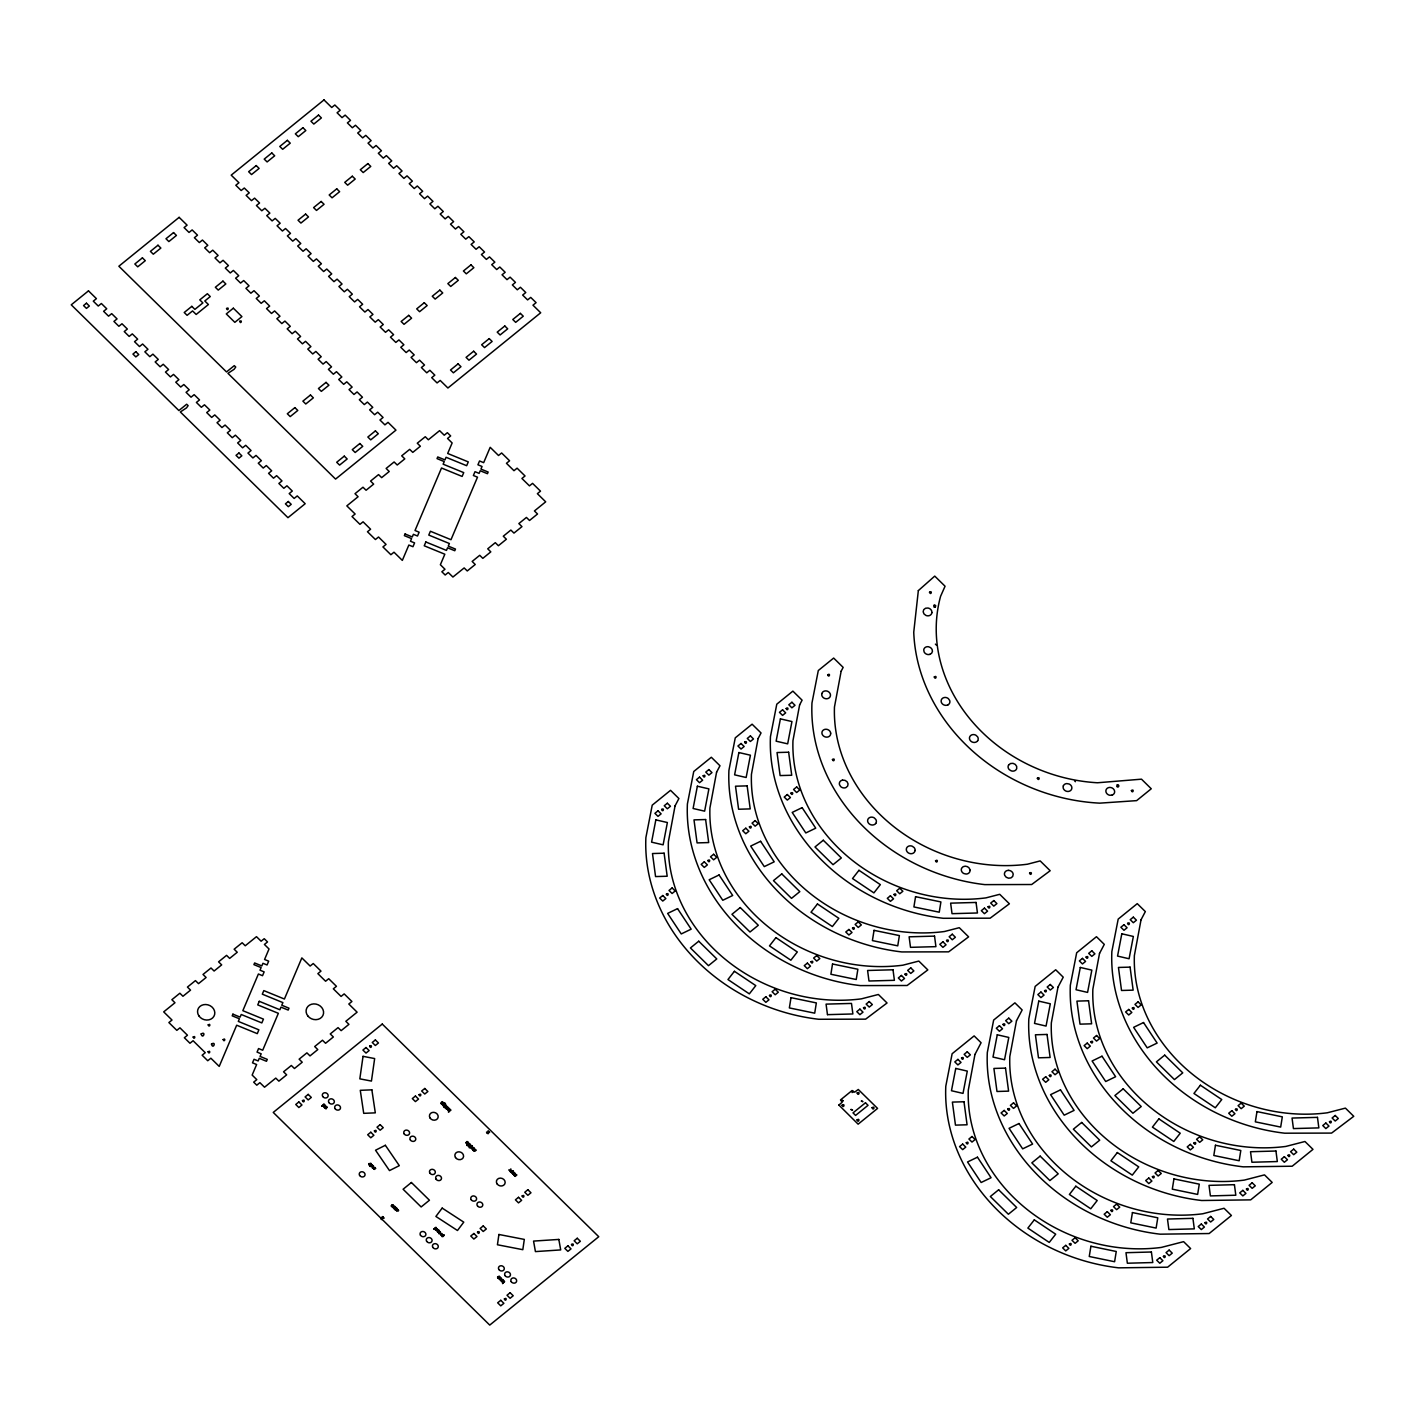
<?xml version="1.0" encoding="UTF-8"?>
<svg xmlns="http://www.w3.org/2000/svg" width="1425" height="1425" viewBox="0 0 1425 1425"><rect width="100%" height="100%" fill="white"/><g stroke="black" fill="none" stroke-linecap="round" stroke-linejoin="round"><path stroke-width="1.5" d="M446.506 1107.421C447.664 1105.907 444.885 1105.96 446.524 1105.8M470.588 1145.522L470.571 1145.593M441.928 1234.941L442.106 1236.633L442.676 1234.923M372.744 1165.347L371.034 1166.719L373.439 1165.917L372.352 1168.108L373.403 1166.416M446.559 1106.673L446.969 1106.548M468.629 1145.896L470.232 1145.344L469.84 1144.186M470.143 1147.107C471.034 1149.726 473.438 1144.364 470.802 1146.466M373.938 1168.429L374.668 1169.391L373.564 1168.803M395.722 1209.522C394.868 1210.627 396.275 1207.117 396.025 1207.563M499.284 1279.205L500.798 1277.798M450.264 1109.576C447.129 1112.23 450.175 1108.312 450.603 1109.915M325.256 1105.871L324.098 1107.243L323.475 1105.586M501.689 1280.167C500.139 1283.836 505.163 1279.917 502.33 1279.846M323.618 1106.459L325.345 1105.426M501.743 1281.52L503.078 1280.452M501.618 1281.217L501.956 1280.434M444.867 1107.492L445.045 1106.423L445.028 1107.635M468.807 1145.718L469.039 1144.631L469.217 1145.842M470.606 1147.463L470.82 1146.395L471.016 1147.588M375.719 1168.464L375.737 1168.393M444.422 1105.426L443.977 1104.197M443.389 1235.92L443.407 1234.709L442.142 1234.78M510.684 1171.938L511.717 1172.561M398.608 1210.573L398.572 1210.716M438.152 1231.538L437.831 1230.274M444.707 1107.332C441.127 1107.973 448.252 1104.09 445.01 1106.495M468.326 1145.433C464.799 1147.25 471.711 1142.048 469.003 1144.702M444.422 1103.342C439.274 1107.029 446.328 1104.589 445.117 1105.159M393.122 1205.354C391.732 1206.886 392.783 1202.558 392.801 1205.96M442.979 1102.968L441.447 1102.273L440.877 1103.378M436.388 1230.309L437.119 1228.956M438.918 1233.64C437.92 1231.61 442.854 1232.874 439.149 1232.108M467.703 1142.832C462.858 1142.565 469.609 1143.509 467.667 1142.903M497.913 1278.118L499.16 1277.958L498.216 1277.049C495.793 1276.925 500.798 1278.403 499.32 1276.711M512.751 1173.131C514.069 1174.485 514.781 1172.633 514.799 1173.007M375.309 1168.518L374.312 1168.607M396.649 1208.703L395.402 1208.934M372.103 1164.955L369.77 1166.398L372.121 1164.813M436.05 1227.584L433.663 1229.223L435.872 1227.281M511.023 1171.51L511.058 1172.437M474.81 1150.741C478.586 1148.212 474.258 1152.967 472.833 1149.993M397.397 1210.235L398.216 1210.395M438.971 1230.897L438.045 1230.701L439.078 1230.523M375.274 1167.823L373.261 1168.251L373.902 1169.123M392.32 1204.784L393.193 1206.102L391.145 1205.96M442.658 1104.054L442.89 1102.22L442.658 1103.573M437.618 1229.775L436.192 1228.528M500.068 1277.388C499.641 1279.312 500.585 1275.054 498.127 1276.64M397.824 1211.072L396.186 1210.431M438.188 1230.915L437.992 1232.34M511.397 1170.602L512.982 1171.101L512.359 1172.419M325.149 1106.388L325.523 1105.533L325.007 1106.993M368.79 1163.637C368.327 1163.513 372.798 1163.922 368.986 1164.777M514.496 1174.966L515.529 1173.612L514.015 1175.144L515.137 1176.391L516.865 1174.93L514.942 1175.857M499.712 1279.383L501.066 1278.065L499.748 1279.543M438.989 1231.218L438.775 1230.202M396.845 1209.95L396.595 1210.876M448.038 1110.52L448.483 1109.362M435.854 1229.152L436.762 1230.149M466.313 1142.28L466.616 1143.669M466.153 1142.458L466.777 1143.367M512.768 1173.06L512.466 1173.683M395.722 1207.278L394.422 1209.202M441.518 1235.404L441.768 1235.048M512.519 1171.76L511.628 1170.94M472.975 1150.153L473.919 1147.962L473.029 1149.173M473.848 1150.634L473.403 1150.563M512.359 1173.416L512.893 1172.383L514.407 1173.238M323.885 1104.037L321.801 1106.227M324.49 1107.777C329.905 1104.286 323.831 1112.177 326.681 1107.35L324.508 1107.706L327.162 1107.243M369.396 1163.619L370.928 1163.548M369.324 1165.116L368.772 1163.708M369.449 1164.813L371.07 1164.243M370.34 1164.581L370.803 1163.299M371.123 1163.851L370.411 1165.009M372.513 1166.113L373.403 1165.988M374.294 1167.823L374.704 1167.253M392.071 1206.227L391.643 1205.122M391.911 1206.601L391.43 1205.871M393.532 1208.364C391.661 1205.764 397.646 1205.568 393.87 1208.596M393.015 1206.28L393.46 1205.354M394.689 1206.352L392.303 1207.171M395.063 1209.896L394.814 1208.899M396.097 1209.308L396.773 1208.275L395.277 1208.525M397.361 1210.288L398.43 1210.003M397.041 1209.593L398.145 1209.629M441.287 1103.484L442.427 1103.734L441.483 1102.754M442.854 1103.378L442.053 1102.006M441.964 1102.451L442.854 1102.291M441.803 1104.143L441.02 1103.573M442.872 1103.894L443.3 1102.701M443.068 1105.729L443.246 1104.767M444.137 1105.551L443.211 1105.319M444.636 1103.288L445.847 1104.446M444.76 1104.66L444.867 1103.271M445.081 1103.342L444.208 1103.876M446.292 1107.563L444.974 1107.136M445.419 1107.795L445.063 1107.563M447.664 1107.029L446.239 1108.668M447.664 1108.988L446.524 1109.131L448.732 1108.08M449 1108.347L447.397 1109.024M448.287 1109.541L449.267 1110.877M448.465 1111.001L448.43 1110.467M448.875 1109.167L449.783 1109.077M466.723 1141.567L467.56 1141.639M437.208 1229.722L435.462 1229.027L436.567 1230.63M435.516 1230.292L435.48 1228.956M436.032 1228.599L436.887 1228.528M466.794 1145.273L469.181 1143.295L466.812 1145.201M467.489 1143.082L467.596 1142.066M467.988 1142.102L468.13 1142.814M437.689 1232.287L437.172 1230.897M437.689 1229.312L436.994 1230.452M439.417 1230.915L439.096 1230.452M471.942 1146.323L471.39 1145.468L469.288 1147.642M469.163 1146.252L470.25 1145.878M470.446 1144.4L470.286 1145.201M439.149 1231.645L439.238 1230.612M438.722 1233.391L439.256 1232.5L440.165 1233.48L438.757 1233.32M439.523 1233.64L440.646 1233.587M440.396 1233.32L440.307 1231.806M440.824 1233.409L440.931 1233.302M471.996 1147.161L472.387 1146.341L472.352 1147.339M440.752 1235.261L442.178 1233.605M472.013 1147.713L472.067 1146.021M473.919 1147.962L472.619 1149.049M443.104 1235.012C446.292 1233.801 441.144 1238.396 443.424 1235.849M443.157 1236.17L443.567 1234.852M508.654 1170.014L509.865 1170.05C512.875 1166.06 508.458 1174.503 510.471 1170.406M512.305 1171.938L511.468 1172.597L511.13 1171.332M512.733 1170.744L512.555 1171.688M512.893 1172.383L514.104 1173.683M513.036 1171.475L512.858 1170.994M513.338 1172.152L514.461 1172.526M512.804 1174.147L514.354 1173.951M514.283 1175.625L514.122 1174.823M498.073 1278.332L498.198 1277.049M498.786 1278.136L499.605 1278.136M499.872 1279.027L499.32 1279.258M500.407 1280.576L501.867 1278.866M502.526 1282.055L502.954 1281.894M504.628 1281.556L502.598 1283.48M502.58 1283.551L504.272 1281.146M934.159 605.233L935.352 605.269M934.177 605.162L934.177 606.908M934.141 606.979L935.352 607.014M935.388 644.118L936.261 644.991M1074.575 780.829L1075.447 781.702M1117.164 784.997L1118.376 785.015M1117.2 784.926L1117.182 786.671M1118.34 786.832L1117.164 786.743M380.742 1217.983C381.508 1222.472 384.198 1215.952 380.938 1217.734M503.132 1280.095L503.363 1281.556L503.613 1280.541M470.482 1146.858L469.27 1147.713M323.635 1106.067L323.635 1106.406M396.898 1209.202L396.773 1208.275M382.381 1216.558C385.641 1220.423 380.76 1214.296 384.037 1218.179M486.495 1132.145C490.04 1135.903 484.571 1130.043 488.152 1133.766M487.956 1130.969C491.465 1134.763 486.05 1128.814 489.612 1132.59M439.221 1232.5L439.185 1233.444M499.587 1277.602L499.249 1276.408M396.684 1209.326L396.382 1209.398M393.211 1206.049L392.32 1206.263M325.417 1106.673L325.363 1105.355M935.744 605.643L935.317 607.086M321.765 1106.299L324.17 1104.304M446.221 1108.739L447.949 1107.296M449.107 1111.072L448.447 1112.141L450.852 1110.146M473.973 1150.207L474.899 1148.906L473.617 1149.957M1118.75 785.389L1118.732 786.511M444.066 1106.014L445.419 1104.482M467.507 1143.491L466.598 1143.723M827.551 1014.653L852.88 1013.959L851.491 1003.432L826.072 1004.126L827.462 1014.653M853.112 1091.514L852.132 1092.565L853.13 1091.532M830.668 733.18L830.632 734.196A4.453 3.883 20 0 1 827.836 737.01L826.714 737.152A4.453 3.883 20 0 1 821.922 733.216A4.453 3.883 20 0 1 825.894 729.244L827.034 729.368A4.453 3.883 20 0 1 830.419 732.147L830.668 733.18M970.033 870.069L969.997 871.103A4.453 3.883 20 0 1 966.079 874.042L963.834 873.525A4.453 3.883 20 0 1 961.341 869.09L961.679 868.146A4.453 3.883 20 0 1 970.033 870.069M821.798 693.743L821.726 694.759A4.453 3.883 20 0 0 824.167 698.214L825.253 698.624A4.453 3.883 20 0 0 830.401 695.934A4.453 3.883 20 0 0 826.945 691.036L825.805 690.893A4.453 3.883 20 0 0 822.154 692.799L821.798 693.743M918.341 590.609L913.746 632.219A182.792 159.262 20 0 0 1099.797 803.148L1136.633 800.636L1151.258 788.773L1141.496 779.172L1097.482 782.77A159.529 138.991 20 0 1 940.589 596.309L945.06 586.227L934.747 576.11L918.341 590.609M363.037 1056.335L359.83 1078.85L371.444 1081.076L374.65 1058.561L363.037 1056.335M498.91 1234.477L497.432 1244.755L522.815 1249.689L524.311 1239.412L498.91 1234.477M226.557 308.512C227.786 312.164 229.639 306.25 226.557 308.512M239.649 321.373C240.878 325.025 242.731 319.111 239.649 321.373M208.192 1024.878C209.422 1028.529 211.274 1022.616 208.192 1024.878M208.086 1051.757C209.315 1055.408 211.167 1049.495 208.086 1051.757M223.137 1039.555C224.366 1043.207 226.219 1037.293 223.137 1039.555M302.474 1100.617C303.774 1104.535 305.769 1098.194 302.474 1100.617M369.627 1046.164C370.945 1050.082 372.94 1043.741 369.627 1046.164M374.401 1130.88C375.701 1134.799 377.696 1128.457 374.401 1130.88M419.039 1094.703C420.339 1098.604 422.334 1092.263 419.039 1094.703M477.5 1232.144C478.8 1236.063 480.795 1229.722 477.5 1232.144M504.379 1298.941C505.697 1302.86 507.674 1296.518 504.379 1298.941M522.138 1195.967C523.438 1199.886 525.433 1193.544 522.138 1195.967M571.514 1244.47C572.832 1248.389 574.827 1242.048 571.514 1244.47M661.627 809.453C662.928 813.372 664.923 807.031 661.627 809.453M666.383 894.152C667.684 898.071 669.679 891.729 666.383 894.152M703.148 775.806C704.449 779.707 706.444 773.365 703.148 775.806M707.904 860.504C709.205 864.423 711.2 858.082 707.904 860.504M744.652 742.14C745.97 746.059 747.965 739.717 744.652 742.14M749.408 826.838C750.726 830.757 752.721 824.416 749.408 826.838M786.173 708.474C787.491 712.393 789.486 706.052 786.173 708.474M790.928 793.173C792.247 797.092 794.242 790.75 790.928 793.173M769.482 995.434C770.783 999.352 772.777 993.011 769.482 995.434M827.693 674.809C829.012 678.728 831.007 672.386 827.693 674.809M832.449 759.507C833.767 763.426 835.762 757.085 832.449 759.507M810.985 961.768C812.303 965.687 814.298 959.346 810.985 961.768M852.506 928.102C853.824 932.021 855.819 925.68 852.506 928.102M838.88 1105.052L858.135 1124.165L877.568 1108.418L858.277 1089.466L854.644 1092.156L852.061 1090.535L840.518 1099.922L842.193 1102.237L838.88 1105.052M841.552 1100.26L843.101 1100.777L841.552 1100.26M842.086 1105.212C843.475 1109.38 845.595 1102.629 842.086 1105.212M863.514 1007.76C864.815 1011.679 866.81 1005.337 863.514 1007.76M929.51 592.248C930.81 596.167 932.805 589.825 929.51 592.248M851.01 1109.558L852.56 1110.057L851.081 1109.398M857.031 1119.89C858.42 1124.076 860.558 1117.307 857.031 1119.89M861.377 1101.151L862.944 1101.65L861.466 1100.973M894.027 894.437C895.345 898.356 897.34 892.014 894.027 894.437M934.283 676.964C935.548 680.883 937.614 674.542 934.283 676.964M872.082 1107.688C873.472 1111.874 875.609 1105.105 872.082 1107.688M905.035 974.112C906.336 978.013 908.331 971.69 905.035 974.112M935.548 860.789C936.866 864.708 938.843 858.367 935.548 860.789M946.556 940.447C947.857 944.365 949.852 938.024 946.556 940.447M961.519 1058.027C962.837 1061.946 964.814 1055.604 961.519 1058.027M988.059 906.781C989.378 910.7 991.372 904.358 988.059 906.781M966.275 1142.725C967.593 1146.644 969.57 1140.303 966.275 1142.725M1037.364 778.228C1038.683 782.147 1040.678 775.806 1037.364 778.228M1003.04 1024.361C1004.34 1028.28 1006.335 1021.939 1003.04 1024.361M1029.58 873.115C1030.863 877.034 1032.929 870.693 1029.58 873.115M1007.796 1109.06C1009.096 1112.978 1011.091 1106.637 1007.796 1109.06M1044.561 990.696C1045.861 994.614 1047.856 988.273 1044.561 990.696M1049.317 1075.412C1050.617 1079.331 1052.612 1072.989 1049.317 1075.412M1086.082 957.048C1087.382 960.967 1089.377 954.625 1086.082 957.048M1090.837 1041.746C1092.138 1045.665 1094.133 1039.324 1090.837 1041.746M1131.397 790.554C1132.715 794.473 1134.692 788.132 1131.397 790.554M1069.373 1243.989C1070.692 1247.908 1072.669 1241.567 1069.373 1243.989M1127.585 923.382C1128.903 927.301 1130.898 920.96 1127.585 923.382M1132.341 1008.081C1133.659 1011.999 1135.654 1005.658 1132.341 1008.081M1110.894 1210.342C1112.195 1214.26 1114.19 1207.919 1110.894 1210.342M1152.415 1176.676C1153.716 1180.595 1155.711 1174.253 1152.415 1176.676M1163.406 1256.333C1164.688 1260.252 1166.754 1253.911 1163.406 1256.333M1193.936 1143.01C1195.237 1146.929 1197.232 1140.588 1193.936 1143.01M1204.927 1222.668C1206.245 1226.587 1208.222 1220.245 1204.927 1222.668M1235.439 1109.345C1236.758 1113.263 1238.753 1106.922 1235.439 1109.345M1246.447 1189.02C1247.748 1192.921 1249.743 1186.58 1246.447 1189.02M1287.968 1155.354C1289.269 1159.273 1291.264 1152.932 1287.968 1155.354M1329.489 1121.689C1330.79 1125.607 1332.785 1119.266 1329.489 1121.689M791 997.66L789.361 1007.92L814.708 1013.175L816.347 1002.915L791 997.66M832.521 963.995L830.882 974.255L856.229 979.509L857.868 969.249L832.521 963.995M874.042 930.347L872.403 940.589L897.75 945.844L899.389 935.584L874.042 930.347M915.562 896.681L913.906 906.941L939.253 912.196L940.91 901.936L915.562 896.681M1090.909 1246.234L1089.252 1256.494L1114.599 1261.731L1116.256 1251.488L1090.909 1246.234M1132.43 1212.568L1130.773 1222.828L1156.12 1228.083L1157.777 1217.823L1132.43 1212.568M1173.951 1178.903L1172.294 1189.163L1197.641 1194.417L1199.28 1184.157L1173.951 1178.903M1215.454 1145.255L1213.815 1155.497L1239.162 1160.752L1240.801 1150.492L1215.454 1145.255M1256.975 1111.589L1255.336 1121.849L1280.683 1127.086L1282.322 1116.844L1256.975 1111.589M675.058 805.873L668.396 841.658A159.529 138.991 20 0 0 861.377 998.854L878.37 994.472L887.045 1002.986L865.616 1019.16L818.769 1019.267A182.792 159.262 20 0 1 645.881 837.633L652.223 805.161L670.534 790.323L678.906 798.534L675.058 805.873M716.579 772.207L709.917 807.993A159.529 138.991 20 0 0 902.898 965.188L918.822 961.073L927.817 969.908L907.137 985.494L860.29 985.601A182.792 159.262 20 0 1 687.402 803.967L693.743 771.513L711.324 757.263L719.981 765.759L716.579 772.207M758.1 738.542L751.438 774.327A159.529 138.991 20 0 0 944.419 931.523L959.274 927.693L968.608 936.848L948.658 951.847L901.811 951.936A182.792 159.262 20 0 1 728.923 770.319L735.264 737.847L752.097 724.185L761.039 732.967L758.1 738.542M799.621 704.876L792.959 740.662A159.529 138.991 20 0 0 985.94 897.875L999.727 894.312L1009.381 903.788L990.161 918.181L943.314 918.288A182.792 159.262 20 0 1 770.444 736.654L776.785 704.182L792.888 691.125L802.097 700.174L799.621 704.876M841.142 671.228L834.462 707.014A159.529 138.991 20 0 0 1027.461 864.209L1040.179 860.914L1050.172 870.728L1031.682 884.515L984.835 884.622A182.792 159.262 20 0 1 811.965 702.988L818.306 670.516L833.661 658.065L843.155 667.381L841.142 671.228M974.967 1054.429L968.288 1090.214A159.529 138.991 20 0 0 1161.286 1247.427L1183.605 1241.656L1190.623 1248.567L1167.627 1267.199L1118.661 1267.84A182.792 159.262 20 0 1 945.79 1086.206L952.132 1053.734L974.13 1035.904L981.095 1042.744L974.967 1054.429M1016.47 1020.781L1009.808 1056.566A159.529 138.991 20 0 0 1202.807 1213.762L1224.057 1208.275L1231.414 1215.489L1209.148 1233.533L1160.182 1234.175A182.792 159.262 20 0 1 987.311 1052.541L993.653 1020.068L1014.903 1002.844L1022.153 1009.969L1016.47 1020.781M1057.991 987.115L1051.329 1022.901A159.529 138.991 20 0 0 1244.328 1180.096L1264.509 1174.877L1272.187 1182.429L1250.669 1199.868L1201.702 1200.509A182.792 159.262 20 0 1 1028.814 1018.875L1035.156 986.421L1055.693 969.766L1063.228 977.176L1057.991 987.115M1099.512 953.45L1092.85 989.235A159.529 138.991 20 0 0 1285.831 1146.43L1304.962 1141.496L1312.977 1149.369L1292.19 1166.22L1243.223 1166.843A182.792 159.262 20 0 1 1070.335 985.209L1076.677 952.755L1096.466 936.706L1104.286 944.383L1099.512 953.45M1141.033 919.784L1134.371 955.569A159.529 138.991 20 0 0 1327.352 1112.783L1345.414 1108.116L1353.75 1116.309L1331.591 1133.089L1284.744 1133.196A182.792 159.262 20 0 1 1111.856 951.562L1118.197 919.089L1137.257 903.646L1145.344 911.59L1141.033 919.784M655.838 819.874L651.581 842.157L663.124 844.829L667.381 822.528L655.838 819.874M697.359 786.208L693.102 808.492L704.627 811.163L708.902 788.88L697.359 786.208M738.88 752.543L734.605 774.844L746.148 777.498L750.423 755.214L738.88 752.543M780.401 718.877L776.126 741.178L787.669 743.85L791.944 721.549L780.401 718.877M955.747 1068.429L951.472 1090.731L963.015 1093.403L967.29 1071.101L955.747 1068.429M997.268 1034.782L992.993 1057.065L1004.536 1059.737L1008.793 1037.436L997.268 1034.782M1038.772 1001.116L1034.514 1023.399L1046.057 1026.071L1050.314 1003.788L1038.772 1001.116M1080.293 967.45L1076.035 989.734L1087.578 992.406L1091.835 970.122L1080.293 967.45M1121.813 933.785L1117.556 956.086L1129.081 958.758L1133.356 936.457L1121.813 933.785M193.159 1037.026C194.174 1040.713 196.365 1034.924 193.159 1037.026M857.155 1092.957C858.313 1097.179 860.825 1090.553 857.155 1092.957M915.082 850.476L914.832 851.455A4.453 3.883 20 0 1 909.203 853.361A4.453 3.883 20 0 1 906.567 848.107L907.102 847.252A4.453 3.883 20 0 1 912.196 846.201L914.066 847.519A4.453 3.883 20 0 1 915.082 850.476M201.157 1033.944C202.617 1040.036 206.554 1030.649 201.157 1033.944M211.47 1044.062C212.931 1050.172 216.867 1040.767 211.47 1044.062M931.897 612.625L931.629 613.605A4.453 3.883 20 0 1 927.105 615.778L925.983 615.457A4.453 3.883 20 0 1 927.96 608.012L929.082 608.332A4.453 3.883 20 0 1 931.861 611.61L931.897 612.625M1063.371 785.798L1063.121 786.778A4.453 3.883 20 0 0 1067.04 791.409A4.453 3.883 20 0 0 1071.849 788.274L1071.814 787.241A4.453 3.883 20 0 0 1069.035 783.982L1066.773 783.59A4.453 3.883 20 0 0 1063.371 785.798M471.515 1148.639L473.474 1147.517L471.497 1148.71M405.074 533.983L404.362 535.658L411.576 538.614L410.471 541.233L414.586 542.907L412.965 546.719L408.85 545.045L402.331 560.399L393.995 552.205L390.877 554.717L382.933 546.933L386.05 544.403L378.533 537.011L375.416 539.523L367.472 531.739L370.589 529.209L363.072 521.817L359.955 524.347L352.011 516.545L355.128 514.015L346.827 505.875L358.085 496.737L355.003 493.691L362.983 487.225L366.083 490.253L373.653 484.108L370.571 481.08L378.551 474.596L381.651 477.642L389.221 471.497L386.139 468.451L394.119 461.967L397.219 465.013L404.789 458.868L401.708 455.822L409.688 449.356L412.787 452.384L420.357 446.239L417.276 443.211L425.273 436.727L428.355 439.773L439.595 430.653L444.244 435.213L447.361 432.683L450.656 435.925L447.539 438.455L452.135 442.961L447.682 453.471L468.273 461.896L466.67 465.708L446.061 457.283L444.956 459.901L437.742 456.944L437.048 458.618L444.244 461.575L443.139 464.194L463.731 472.619L462.127 476.431L441.518 468.006L415.013 530.51L419.128 532.202L417.507 536.014L413.393 534.322L412.288 536.94L405.074 533.983M425.843 541.981L424.24 545.793L444.832 554.218L440.378 564.728L444.974 569.252L441.857 571.763L445.17 575.005L448.269 572.494L452.918 577.036L464.158 567.934L467.257 570.962L475.238 564.496L472.156 561.45L479.726 555.305L482.826 558.351L490.806 551.867L487.724 548.821L495.294 542.676L498.394 545.722L506.374 539.238L503.292 536.21L510.863 530.064L513.962 533.092L521.96 526.627L518.86 523.581L526.431 517.435L529.53 520.481L537.528 513.998L534.428 510.952L545.686 501.832L537.385 493.673L540.502 491.144L532.558 483.36L529.459 485.872L521.924 478.479L525.041 475.968L517.097 468.166L513.98 470.695L506.463 463.303L509.58 460.774L501.636 452.972L498.518 455.501L490.182 447.308L483.663 462.662L479.548 460.97L477.927 464.782L482.042 466.474L480.938 469.092L488.152 472.031L487.439 473.706L480.225 470.749L479.121 473.367L475.006 471.693L473.385 475.505L477.5 477.179L450.995 539.701L430.403 531.258L428.782 535.07L449.374 543.513L448.269 546.131L455.466 549.07L454.771 550.745L447.557 547.788L446.452 550.406L425.843 541.981M232.916 1014.155L232.204 1015.829L239.418 1018.786L238.296 1021.404L258.887 1029.83L257.284 1033.642L236.675 1025.216L219.218 1066.399L210.864 1058.205L207.747 1060.734L202.136 1055.212L205.253 1052.683L193.088 1040.731L189.97 1043.26L184.359 1037.738L187.459 1035.227L179.942 1027.835L176.825 1030.346L168.88 1022.562L171.998 1020.033L163.697 1011.875L174.972 1002.755L171.873 999.709L179.871 993.225L182.952 996.271L190.54 990.126L187.441 987.08L195.439 980.614L198.52 983.642L206.108 977.497L203.009 974.468L211.007 967.985L214.088 971.031L221.677 964.885L218.577 961.839L226.575 955.356L229.657 958.402L237.245 952.256L234.145 949.21L242.143 942.744L245.243 945.773L256.482 936.67L261.113 941.212L264.231 938.701L267.526 941.943L264.409 944.454L269.022 948.979L264.569 959.488L268.684 961.163L267.063 964.974L262.948 963.3L261.826 965.918L254.63 962.962L253.917 964.636L261.131 967.575L260.009 970.193L264.142 971.886L262.521 975.697L258.406 974.005L242.838 1010.681L263.447 1019.124L261.826 1022.918L241.235 1014.493L240.113 1017.112L232.916 1014.155M259.261 1001.312L257.747 1004.892L278.356 1013.317L262.699 1050.243L258.566 1048.551L257.052 1052.131L261.185 1053.805L260.062 1056.424L267.277 1059.381L266.475 1061.287L259.261 1058.33L258.157 1060.948L254.024 1059.274L252.51 1062.836L256.625 1064.528L252.154 1075.073L256.803 1079.633L253.686 1082.145L256.785 1085.191L259.884 1082.662L264.533 1087.222L275.773 1078.102L278.873 1081.148L286.657 1074.842L283.557 1071.796L291.341 1065.49L294.441 1068.518L302.225 1062.213L299.125 1059.167L306.909 1052.861L310.009 1055.907L317.793 1049.584L314.693 1046.556L322.477 1040.232L325.577 1043.278L333.361 1036.972L330.262 1033.927L338.046 1027.621L341.145 1030.649L348.929 1024.343L345.83 1021.298L357.105 1012.178L348.804 1004.019L351.904 1001.49L344.173 993.902L341.074 996.431L333.325 988.825L336.442 986.314L328.712 978.708L325.595 981.237L317.864 973.649L320.981 971.12L313.251 963.532L310.133 966.043L301.851 957.903L284.412 999.032L263.821 990.607L262.307 994.169L282.898 1002.612L281.776 1005.231L288.99 1008.188L288.188 1010.076L280.974 1007.137L279.87 1009.755L259.261 1001.312M1008.722 764.869L1008.259 765.759A4.453 3.883 20 0 0 1009.327 769.678L1011.269 770.872A4.453 3.883 20 0 0 1016.239 769.518L1016.702 768.609A4.453 3.883 20 0 0 1008.722 764.869M442.178 1208.097L435.89 1216.451L457.478 1230.505L463.766 1222.151L442.178 1208.097M734.409 971.298L727.961 979.545L749.336 993.866L755.784 985.619L734.409 971.298M775.93 937.632L769.482 945.879L790.857 960.218L797.305 951.971L775.93 937.632M817.451 903.967L811.003 912.214L832.378 926.553L838.826 918.306L817.451 903.967M858.972 870.301L852.524 878.548L873.899 892.887L880.347 884.64L858.972 870.301M1034.301 1219.853L1027.87 1228.101L1049.245 1242.44L1055.693 1234.192L1034.301 1219.853M1075.822 1186.206L1069.391 1194.453L1090.766 1208.774L1097.197 1200.527L1075.822 1186.206M1117.342 1152.54L1110.912 1160.787L1132.287 1175.126L1138.717 1166.879L1117.342 1152.54M1158.863 1118.874L1152.415 1127.122L1173.79 1141.461L1180.238 1133.213L1158.863 1118.874M1200.384 1085.209L1193.936 1093.456L1215.311 1107.795L1221.759 1099.548L1200.384 1085.209M977.675 740.715L976.998 741.499A4.453 3.883 20 0 1 970.799 741.125A4.453 3.883 20 0 1 970.657 735.549L971.547 734.979A4.453 3.883 20 0 1 975.929 735.247L977.568 736.778A4.453 3.883 20 0 1 977.675 740.715M875.734 823.454L875.003 824.184A4.453 3.883 20 0 1 868.805 823.525A4.453 3.883 20 0 1 868.983 817.968L869.927 817.451A4.453 3.883 20 0 1 874.309 817.914L875.858 819.517A4.453 3.883 20 0 1 875.734 823.454M88.475 290.86L71.25 304.825L178.873 410.542L186.675 404.237L188.118 405.644L186.479 407.906L180.334 411.968L287.957 517.685L305.182 503.72L297.255 495.918L294.138 498.447L289.186 493.584L292.303 491.055L286.942 485.8L283.824 488.312L278.873 483.467L281.99 480.938L276.628 475.665L273.511 478.194L268.577 473.332L271.676 470.802L266.315 465.548L263.215 468.059L258.263 463.196L261.381 460.685L256.019 455.412L252.902 457.942L247.95 453.079L251.067 450.549L245.706 445.295L242.588 447.806L237.637 442.943L240.754 440.432L235.392 435.159L232.275 437.689L227.323 432.826L230.44 430.297L225.079 425.042L221.962 427.553L217.028 422.691L220.127 420.179L214.765 414.907L211.666 417.436L206.714 412.573L209.831 410.044L204.47 404.789L201.353 407.301L196.401 402.438L199.518 399.926L194.156 394.654L191.039 397.183L186.087 392.32L189.204 389.791L183.843 384.518L180.726 387.048L175.774 382.185L178.891 379.673L173.529 374.401L170.43 376.93L165.478 372.067L168.595 369.538L163.234 364.266L160.117 366.795L155.165 361.932L158.282 359.421L152.92 354.148L149.803 356.678L144.851 351.815L147.968 349.285L142.607 344.013L139.49 346.542L134.538 341.679L137.655 339.15L132.293 333.895L129.176 336.425L124.242 331.562L127.342 329.032L121.98 323.76L118.881 326.289L113.929 321.427L117.046 318.897L111.684 313.643L108.567 316.172L103.615 311.309L106.733 308.78L101.371 303.507L98.254 306.037L93.302 301.174L96.419 298.644L88.475 290.86M179.14 217.348L118.863 266.226L226.504 371.943L234.288 365.637L235.731 367.044L234.092 369.307L227.947 373.35L335.57 479.085L395.954 430.136L388.028 422.334L384.91 424.864L379.958 420.001L383.076 417.472L377.714 412.199L374.597 414.728L369.645 409.866L372.762 407.336L367.401 402.082L364.283 404.593L359.332 399.748L362.449 397.219L357.087 391.946L353.97 394.476L349.036 389.613L352.135 387.083L346.774 381.829L343.674 384.34L338.722 379.495L341.84 376.966L336.478 371.693L333.361 374.223L328.409 369.36L331.526 366.831L326.165 361.576L323.048 364.088L318.096 359.225L321.213 356.713L315.851 351.441L312.734 353.97L307.782 349.107L310.899 346.578L305.538 341.323L302.438 343.835L297.487 338.972L300.604 336.46L295.242 331.188L292.125 333.717L287.173 328.854L290.29 326.325L284.929 321.07L281.812 323.582L276.86 318.719L279.977 316.208L274.615 310.935L271.498 313.464L266.546 308.602L269.663 306.072L264.302 300.8L261.185 303.329L256.251 298.466L259.35 295.955L253.988 290.682L250.889 293.212L245.937 288.349L249.054 285.819L243.693 280.547L240.576 283.076L235.624 278.213L238.741 275.702L233.379 270.429L230.262 272.959L225.31 268.096L228.428 265.567L223.066 260.294L219.949 262.823L214.997 257.961L218.114 255.431L212.752 250.177L209.635 252.706L204.701 247.843L207.801 245.314L202.439 240.041L199.34 242.571L194.388 237.708L197.505 235.178L192.143 229.924L189.026 232.453L184.074 227.59L187.085 225.15L179.14 217.348M323.992 99.91L231.206 175.15L238.937 182.738L235.82 185.268L241.181 190.522L244.298 188.011L249.25 192.874L246.133 195.385L251.495 200.658L254.594 198.128L259.546 202.991L256.429 205.521L261.79 210.775L264.907 208.264L269.859 213.127L266.742 215.638L272.104 220.911L275.221 218.381L280.173 223.244L277.056 225.773L282.417 231.028L285.534 228.517L290.486 233.379L287.369 235.891L292.731 241.163L295.848 238.634L300.782 243.497L297.683 246.026L303.044 251.299L306.143 248.769L311.095 253.632L307.978 256.144L313.34 261.416L316.457 258.887L321.409 263.75L318.292 266.279L323.653 271.552L326.77 269.022L331.722 273.885L328.605 276.397L333.967 281.669L337.084 279.14L342.036 284.002L338.918 286.532L344.28 291.804L347.397 289.275L352.331 294.138L349.232 296.667L354.593 301.922L357.693 299.393L362.645 304.255L359.528 306.785L364.889 312.057L368.006 309.528L372.958 314.391L369.841 316.92L375.202 322.175L378.32 319.645L383.272 324.508L380.154 327.037L385.516 332.31L388.633 329.781L393.585 334.643L390.468 337.173L395.829 342.428L398.947 339.916L403.881 344.761L400.781 347.29L406.143 352.563L409.242 350.033L414.194 354.896L411.077 357.426L416.438 362.68L419.556 360.169L424.507 365.014L421.39 367.543L426.752 372.816L429.869 370.286L434.821 375.149L431.704 377.678L437.065 382.933L440.183 380.422L447.913 388.01L540.698 312.77L532.968 305.182L536.085 302.652L530.723 297.398L527.606 299.909L522.654 295.064L525.772 292.535L520.41 287.262L517.293 289.792L512.359 284.929L515.458 282.399L510.097 277.145L506.997 279.656L502.045 274.793L505.163 272.282L499.801 267.009L496.684 269.539L491.732 264.676L494.849 262.147L489.488 256.892L486.37 259.403L481.418 254.541L484.536 252.029L479.174 246.757L476.057 249.286L471.105 244.423L474.222 241.894L468.861 236.639L465.743 239.151L460.809 234.288L463.909 231.776L458.565 226.504L455.448 229.033L450.496 224.17L453.613 221.641L448.252 216.368L445.134 218.898L440.183 214.035L443.3 211.523L437.938 206.251L434.821 208.78L429.869 203.918L432.986 201.388L427.625 196.116L424.507 198.645L419.573 193.782L422.673 191.271L417.311 185.998L414.212 188.528L409.26 183.665L412.377 181.135L407.016 175.863L403.898 178.392L398.947 173.529L402.064 171L396.702 165.745L393.585 168.275L388.633 163.412L391.75 160.882L386.389 155.61L383.272 158.139L378.32 153.277L381.437 150.747L376.075 145.493L372.958 148.022L368.024 143.159L371.123 140.63L365.762 135.357L362.662 137.887L357.711 133.024L360.828 130.494L355.466 125.24L352.349 127.751L347.397 122.906L350.514 120.377L345.153 115.104L342.036 117.634L337.084 112.771L340.201 110.242L334.839 104.987L331.722 107.498L323.992 99.91M86.462 303.204L83.558 305.556L86.444 308.406L89.347 306.037L86.462 303.204M142.411 257.854L134.841 263.999L137.726 266.831L145.297 260.686L142.411 257.854M157.979 245.225L150.409 251.37L153.294 254.202L160.865 248.057L157.979 245.225M173.547 232.596L165.977 238.741L168.862 241.573L176.433 235.446L173.547 232.596M256.233 165.567L248.645 171.713L251.53 174.562L259.118 168.417L256.233 165.567M271.801 152.956L264.213 159.101L267.098 161.933L274.687 155.788L271.801 152.956M287.369 140.327L279.781 146.472L282.667 149.304L290.255 143.159L287.369 140.327M302.937 127.698L295.349 133.843L298.252 136.693L305.823 130.548L302.937 127.698M318.505 115.087L310.935 121.232L313.821 124.064L321.391 117.919L318.505 115.087M135.856 351.708L132.953 354.077L135.838 356.909L138.742 354.558L135.856 351.708M191.805 306.357L184.217 312.502L187.103 315.335L192.553 310.917L196.169 314.462L208.406 304.523L204.808 300.978L210.259 296.56L207.373 293.728L199.785 299.873L202.884 302.919L194.887 309.385L191.805 306.357M222.941 281.117L215.353 287.262L218.239 290.094L225.827 283.949L222.941 281.117M305.609 214.088L298.039 220.234L300.924 223.066L308.495 216.921L305.609 214.088M321.177 201.459L313.607 207.605L316.493 210.437L324.063 204.292L321.177 201.459M336.745 188.83L329.175 194.976L332.061 197.808L339.631 191.68L336.745 188.83M352.313 176.219L344.743 182.364L347.629 185.197L355.199 179.051L352.313 176.219M367.882 163.59L360.311 169.735L363.197 172.567L370.767 166.422L367.882 163.59M233.344 308.192L226.29 313.928L234.84 322.335L241.912 316.599L233.344 308.192M238.955 452.99L236.033 455.341L238.937 458.173L241.84 455.822L238.955 452.99M294.886 407.621L287.316 413.767L290.201 416.599L297.789 410.453L294.886 407.621M310.472 395.01L302.884 401.137L305.769 403.988L313.357 397.842L310.472 395.01M326.04 382.381L318.452 388.526L321.338 391.358L328.926 385.213L326.04 382.381M408.708 315.352L401.137 321.498L404.023 324.33L411.593 318.185L408.708 315.352M424.276 302.723L416.706 308.869L419.591 311.701L427.162 305.556L424.276 302.723M439.844 290.112L432.274 296.24L435.159 299.09L442.73 292.944L439.844 290.112M455.412 277.483L447.842 283.628L450.727 286.461L458.298 280.315L455.412 277.483M470.98 264.854L463.41 270.999L466.296 273.832L473.866 267.686L470.98 264.854M288.331 501.493L285.428 503.844L288.313 506.677L291.217 504.325L288.331 501.493M344.28 456.125L336.692 462.27L339.595 465.102L347.166 458.975L344.28 456.125M359.848 443.513L352.278 449.659L355.163 452.491L362.734 446.346L359.848 443.513M375.416 430.884L367.846 437.03L370.732 439.862L378.302 433.717L375.416 430.884M458.084 363.856L450.514 370.001L453.399 372.833L460.97 366.688L458.084 363.856M473.652 351.227L466.082 357.372L468.967 360.222L476.538 354.077L473.652 351.227M489.22 338.616L481.65 344.761L484.536 347.593L492.124 341.448L489.22 338.616M504.806 325.987L497.218 332.132L500.104 334.964L507.692 328.819L504.806 325.987M520.374 313.375L512.786 319.503L515.672 322.353L523.26 316.208L520.374 313.375M382.256 1024.058L273.244 1112.426L489.737 1325.09L598.749 1236.704L382.256 1024.058M298.858 1101.952L295.759 1104.482L298.84 1107.528L301.958 1104.998L298.858 1101.952M308.21 1094.382L305.093 1096.912L308.192 1099.94L311.309 1097.428L308.21 1094.382M366.029 1047.518L362.912 1050.047L366.011 1053.075L369.128 1050.563L366.029 1047.518M375.381 1039.947L372.263 1042.459L375.345 1045.505L378.462 1042.975L375.381 1039.947M658.012 810.807L654.912 813.337L657.994 816.365L661.111 813.853L658.012 810.807M667.363 803.237L664.246 805.748L667.345 808.794L670.462 806.265L667.363 803.237M699.533 777.142L696.433 779.671L699.515 782.717L702.632 780.188L699.533 777.142M708.884 769.571L705.767 772.101L708.866 775.129L711.966 772.617L708.884 769.571M741.053 743.476L737.936 746.005L741.036 749.051L744.153 746.522L741.053 743.476M750.405 735.906L747.288 738.435L750.369 741.481L753.487 738.952L750.405 735.906M782.574 709.828L779.457 712.34L782.557 715.386L785.674 712.856L782.574 709.828M791.926 702.258L788.809 704.769L791.89 707.815L795.007 705.286L791.926 702.258M370.803 1132.234L367.686 1134.745L370.785 1137.791L373.884 1135.262L370.803 1132.234M380.137 1124.663L377.019 1127.175L380.119 1130.221L383.236 1127.692L380.137 1124.663M415.441 1096.039L412.324 1098.568L415.405 1101.596L418.523 1099.085L415.441 1096.039M424.775 1088.468L421.657 1090.998L424.757 1094.026L427.874 1091.514L424.775 1088.468M662.767 895.506L659.668 898.035L662.75 901.063L665.867 898.552L662.767 895.506M672.119 887.935L669.002 890.465L672.101 893.493L675.218 890.963L672.119 887.935M704.288 861.84L701.189 864.369L704.271 867.415L707.388 864.886L704.288 861.84M713.64 854.27L710.523 856.799L713.622 859.827L716.722 857.316L713.64 854.27M745.809 828.192L742.692 830.704L745.792 833.75L748.909 831.22L745.809 828.192M755.161 820.604L752.044 823.133L755.125 826.179L758.243 823.65L755.161 820.604M787.33 794.527L784.213 797.056L787.312 800.084L790.43 797.555L787.33 794.527M796.682 786.956L793.565 789.468L796.646 792.514L799.763 789.984L796.682 786.956M698.731 941.212L690.43 947.946L708.474 965.669L716.775 958.936L698.731 941.212M740.252 907.565L731.951 914.298L749.995 932.003L758.296 925.27L740.252 907.565M781.773 873.899L773.472 880.632L791.516 898.356L799.817 891.623L781.773 873.899M823.294 840.233L814.993 846.967L833.037 864.69L841.338 857.957L823.294 840.233M411.398 1182.501L403.097 1189.234L421.141 1206.957L429.442 1200.224L411.398 1182.501M473.902 1233.498L470.784 1236.027L473.866 1239.055L476.983 1236.544L473.902 1233.498M483.235 1225.928L480.118 1228.457L483.217 1231.485L486.335 1228.956L483.235 1225.928M518.522 1197.303L515.423 1199.832L518.504 1202.878L521.621 1200.349L518.522 1197.303M527.873 1189.732L524.756 1192.262L527.856 1195.308L530.973 1192.778L527.873 1189.732M765.866 996.77L762.767 999.299L765.848 1002.345L768.966 999.816L765.866 996.77M775.218 989.199L772.101 991.729L775.2 994.757L778.299 992.245L775.218 989.199M807.387 963.122L804.27 965.633L807.369 968.679L810.487 966.15L807.387 963.122M816.739 955.534L813.622 958.063L816.721 961.109L819.82 958.58L816.739 955.534M848.908 929.456L845.791 931.986L848.89 935.014L852.007 932.484L848.908 929.456M858.26 921.886L855.142 924.398L858.224 927.443L861.341 924.914L858.26 921.886M890.429 895.791L887.312 898.32L890.411 901.348L893.528 898.837L890.429 895.791M899.763 888.22L896.663 890.75L899.745 893.778L902.862 891.266L899.763 888.22M500.781 1300.295L497.663 1302.806L500.763 1305.852L503.88 1303.323L500.781 1300.295M510.114 1292.724L507.015 1295.236L510.097 1298.282L513.214 1295.753L510.114 1292.724M567.916 1245.824L564.799 1248.353L567.898 1251.382L571.015 1248.87L567.916 1245.824M577.267 1238.254L574.15 1240.783L577.232 1243.811L580.349 1241.282L577.267 1238.254M859.916 1009.114L856.799 1011.643L859.881 1014.671L862.998 1012.16L859.916 1009.114M869.25 1001.543L866.133 1004.073L869.232 1007.101L872.349 1004.572L869.25 1001.543M901.419 975.448L898.32 977.977L901.402 981.023L904.519 978.494L901.419 975.448M910.771 967.878L907.654 970.407L910.753 973.435L913.87 970.924L910.771 967.878M942.94 941.8L939.823 944.312L942.923 947.358L946.04 944.828L942.94 941.8M952.292 934.212L949.175 936.742L952.274 939.788L955.373 937.258L952.292 934.212M984.461 908.135L981.344 910.664L984.443 913.692L987.561 911.163L984.461 908.135M993.813 900.564L990.696 903.076L993.777 906.122L996.894 903.592L993.813 900.564M865.474 1102.79L853.005 1112.872L855.588 1115.419L868.039 1105.319L865.474 1102.79M957.921 1059.381L954.803 1061.892L957.903 1064.938L961.02 1062.409L957.921 1059.381M967.254 1051.793L964.155 1054.322L967.237 1057.368L970.354 1054.838L967.254 1051.793M999.442 1025.715L996.324 1028.244L999.424 1031.273L1002.523 1028.743L999.442 1025.715M1008.775 1018.145L1005.658 1020.656L1008.758 1023.702L1011.875 1021.173L1008.775 1018.145M1040.962 992.049L1037.845 994.579L1040.927 997.607L1044.044 995.095L1040.962 992.049M1050.296 984.479L1047.179 987.008L1050.278 990.037L1053.396 987.507L1050.296 984.479M1082.466 958.384L1079.366 960.913L1082.448 963.959L1085.565 961.43L1082.466 958.384M1091.817 950.813L1088.7 953.343L1091.799 956.371L1094.917 953.859L1091.817 950.813M1123.987 924.736L1120.869 927.247L1123.969 930.293L1127.086 927.764L1123.987 924.736M1133.338 917.148L1130.221 919.677L1133.32 922.723L1136.42 920.194L1133.338 917.148M962.677 1144.079L959.559 1146.608L962.659 1149.637L965.776 1147.107L962.677 1144.079M972.01 1136.509L968.911 1139.02L971.992 1142.066L975.11 1139.537L972.01 1136.509M1004.197 1110.413L1001.08 1112.943L1004.18 1115.971L1007.279 1113.459L1004.197 1110.413M1013.531 1102.843L1010.414 1105.372L1013.513 1108.401L1016.631 1105.871L1013.531 1102.843M1045.718 1076.748L1042.601 1079.277L1045.683 1082.323L1048.8 1079.794L1045.718 1076.748M1055.052 1069.178L1051.935 1071.707L1055.034 1074.735L1058.152 1072.223L1055.052 1069.178M1087.222 1043.1L1084.122 1045.612L1087.204 1048.658L1090.321 1046.128L1087.222 1043.1M1096.573 1035.512L1093.456 1038.041L1096.555 1041.087L1099.673 1038.558L1096.573 1035.512M1128.742 1009.434L1125.625 1011.964L1128.725 1014.992L1131.842 1012.462L1128.742 1009.434M1138.094 1001.864L1134.977 1004.376L1138.076 1007.422L1141.176 1004.892L1138.094 1001.864M998.64 1189.786L990.339 1196.519L1008.383 1214.242L1016.684 1207.509L998.64 1189.786M1040.161 1156.12L1031.842 1162.853L1049.887 1180.577L1058.205 1173.844L1040.161 1156.12M1081.682 1122.455L1073.363 1129.188L1091.408 1146.911L1099.708 1140.178L1081.682 1122.455M1123.185 1088.807L1114.884 1095.54L1132.928 1113.263L1141.229 1106.53L1123.185 1088.807M1164.706 1055.141L1156.405 1061.874L1174.449 1079.598L1182.75 1072.865L1164.706 1055.141M1065.775 1245.343L1062.658 1247.872L1065.758 1250.901L1068.857 1248.389L1065.775 1245.343M1075.109 1237.773L1071.992 1240.302L1075.091 1243.33L1078.208 1240.801L1075.109 1237.773M1107.296 1211.678L1104.179 1214.207L1107.261 1217.253L1110.378 1214.723L1107.296 1211.678M1116.63 1204.107L1113.513 1206.637L1116.612 1209.665L1119.729 1207.153L1116.63 1204.107M1148.817 1178.03L1145.7 1180.541L1148.782 1183.587L1151.899 1181.058L1148.817 1178.03M1158.151 1170.442L1155.034 1172.971L1158.133 1176.017L1161.25 1173.487L1158.151 1170.442M1190.32 1144.364L1187.221 1146.893L1190.303 1149.922L1193.42 1147.392L1190.32 1144.364M1199.672 1136.794L1196.555 1139.305L1199.654 1142.351L1202.753 1139.822L1199.672 1136.794M1231.841 1110.698L1228.724 1113.228L1231.823 1116.256L1234.941 1113.744L1231.841 1110.698M1241.193 1103.128L1238.076 1105.658L1241.157 1108.686L1244.274 1106.156L1241.193 1103.128M1159.808 1257.687L1156.69 1260.199L1159.79 1263.245L1162.907 1260.715L1159.808 1257.687M1169.141 1250.099L1166.042 1252.628L1169.123 1255.674L1172.241 1253.145L1169.141 1250.099M1201.328 1224.022L1198.211 1226.551L1201.311 1229.579L1204.41 1227.05L1201.328 1224.022M1210.662 1216.451L1207.545 1218.963L1210.644 1222.009L1213.762 1219.479L1210.662 1216.451M1242.849 1190.356L1239.732 1192.885L1242.832 1195.913L1245.931 1193.402L1242.849 1190.356M1252.183 1182.786L1249.066 1185.315L1252.165 1188.343L1255.283 1185.832L1252.183 1182.786M1284.37 1156.69L1281.253 1159.22L1284.335 1162.266L1287.452 1159.736L1284.37 1156.69M1293.704 1149.12L1290.587 1151.649L1293.686 1154.695L1296.803 1152.166L1293.704 1149.12M1325.873 1123.043L1322.774 1125.554L1325.856 1128.6L1328.973 1126.071L1325.873 1123.043M1335.225 1115.472L1332.108 1117.984L1335.207 1121.03L1338.307 1118.5L1335.225 1115.472M385.356 1145.29L375.541 1150.224L389.488 1170.584L399.303 1165.65L385.356 1145.29M802.115 807.637L792.193 812.428L805.802 832.948L815.723 828.174L802.115 807.637M760.594 841.302L750.672 846.094L764.281 866.614L774.202 861.822L760.594 841.302M719.073 874.968L709.169 879.759L722.778 900.279L732.682 895.488L719.073 874.968M677.552 908.633L667.648 913.407L681.257 933.945L691.161 929.153L677.552 908.633M1143.527 1022.544L1133.623 1027.336L1147.214 1047.856L1157.136 1043.082L1143.527 1022.544M1102.006 1056.21L1092.102 1061.002L1105.711 1081.522L1115.615 1076.73L1102.006 1056.21M1060.485 1089.876L1050.581 1094.649L1064.19 1115.187L1074.094 1110.396L1060.485 1089.876M1018.982 1123.523L1009.06 1128.315L1022.669 1148.853L1032.591 1144.061L1018.982 1123.523M977.461 1157.189L967.539 1161.981L981.148 1182.501L991.07 1177.727L977.461 1157.189M947.999 704.841L946.984 705.233A4.453 3.883 20 0 1 941.373 702.382A4.453 3.883 20 0 1 944.045 697.573L945.167 697.448A4.453 3.883 20 0 1 948.355 698.642L949.656 700.423A4.453 3.883 20 0 1 947.999 704.841M842.549 780.116L841.498 780.437A4.453 3.883 20 0 0 839.503 784.712L840.661 786.564A4.453 3.883 20 0 0 844.9 787.882L845.969 787.562A4.453 3.883 20 0 0 842.549 780.116M1112.159 795.061L1109.933 795.275A4.453 3.883 20 0 1 1106.299 792.763L1105.942 791.766A4.453 3.883 20 0 1 1109.434 787.437A4.453 3.883 20 0 1 1114.564 790.982L1114.635 792.015A4.453 3.883 20 0 1 1112.159 795.061M929.902 654.36L928.815 654.574A4.453 3.883 20 0 1 924.112 651.92L923.738 649.889A4.453 3.883 20 0 1 927.408 646.683L928.548 646.754A4.453 3.883 20 0 1 929.902 654.36M1008.419 870.372L1007.297 870.497A4.453 3.883 20 0 0 1004.447 874.327L1004.714 875.36A4.453 3.883 20 0 0 1013.193 874.309L1012.943 873.276A4.453 3.883 20 0 0 1009.559 870.497L1008.419 870.372M558.832 1239.429L533.556 1241.086L535.426 1251.595L560.702 1249.921L558.832 1239.429M371.872 1089.84L360.276 1090.321L363.713 1113.335L375.309 1112.854L371.872 1089.84M788.648 752.222L777.035 752.543L780.116 775.574L791.73 775.253L788.648 752.222M747.145 785.87L735.514 786.208L738.595 809.24L750.209 808.901L747.145 785.87M705.624 819.535L693.993 819.874L697.074 842.905L708.688 842.567L705.624 819.535M664.103 853.201L652.49 853.539L655.553 876.571L667.185 876.233L664.103 853.201M1130.078 967.13L1118.447 967.45L1121.528 990.482L1133.142 990.143L1130.078 967.13M1088.558 1000.778L1076.926 1001.116L1080.008 1024.148L1091.639 1023.809L1088.558 1000.778M1047.037 1034.443L1035.423 1034.782L1038.487 1057.813L1050.118 1057.475L1047.037 1034.443M1005.516 1068.109L993.902 1068.447L996.983 1091.479L1008.597 1091.14L1005.516 1068.109M963.995 1101.757L952.381 1102.095L955.462 1125.127L967.076 1124.788L963.995 1101.757M976.054 902.452L950.635 903.147L952.025 913.674L977.443 912.98L976.054 902.452M934.533 936.118L909.114 936.813L910.504 947.34L935.922 946.645L934.533 936.118M893.012 969.784L867.593 970.478L868.983 981.006L894.401 980.311L893.012 969.784M1317.466 1117.36L1292.048 1118.055L1293.437 1128.582L1318.855 1127.888L1317.466 1117.36M1275.945 1151.026L1250.527 1151.721L1251.916 1162.248L1277.334 1161.553L1275.945 1151.026M1234.424 1184.692L1209.006 1185.368L1210.395 1195.913L1235.813 1195.219L1234.424 1184.692M1192.921 1218.339L1167.485 1219.034L1168.874 1229.561L1194.31 1228.867L1192.921 1218.339M1151.4 1252.005L1125.982 1252.7L1127.353 1263.227L1152.789 1262.532L1151.4 1252.005M198.912 1015.883A8.746 7.624 20 0 0 213.839 1016.452A8.746 7.624 20 0 0 205.77 1004.518A8.746 7.624 20 0 0 198.912 1015.883M307.853 1015.989A8.906 7.766 20 0 0 322.923 1015.473A8.906 7.766 20 0 0 313.714 1003.895A8.906 7.766 20 0 0 307.853 1015.989M335.071 1108.632A2.975 2.583 20 0 0 340.13 1109.042A2.975 2.583 20 0 0 337.618 1104.909A2.975 2.583 20 0 0 335.071 1108.632M429.851 1173.042A2.975 2.583 20 0 0 434.928 1173.47A2.975 2.583 20 0 0 432.398 1169.319A2.975 2.583 20 0 0 429.851 1173.042M436.032 1179.116A2.975 2.583 20 0 0 441.109 1179.544A2.975 2.583 20 0 0 438.597 1175.393A2.975 2.583 20 0 0 436.032 1179.116M404.13 1133.819A2.975 2.583 20 0 0 409.207 1134.247A2.975 2.583 20 0 0 406.677 1130.096A2.975 2.583 20 0 0 404.13 1133.819M426.627 1241.282A2.975 2.583 20 0 0 431.704 1241.709A2.975 2.583 20 0 0 429.174 1237.559A2.975 2.583 20 0 0 426.627 1241.282M432.808 1247.356A2.975 2.583 20 0 0 437.885 1247.783A2.975 2.583 20 0 0 435.355 1243.633A2.975 2.583 20 0 0 432.808 1247.356M505.02 1275.571A2.975 2.583 20 0 0 510.079 1275.981A2.975 2.583 20 0 0 507.567 1271.83A2.975 2.583 20 0 0 505.02 1275.571M322.691 1096.466A2.975 2.583 20 0 0 327.768 1096.894A2.975 2.583 20 0 0 325.238 1092.743A2.975 2.583 20 0 0 322.691 1096.466M328.872 1102.54A2.975 2.583 20 0 0 333.949 1102.968A2.975 2.583 20 0 0 331.437 1098.817A2.975 2.583 20 0 0 328.872 1102.54M471.141 1199.654A2.975 2.583 20 0 0 476.217 1200.064A2.975 2.583 20 0 0 473.688 1195.931A2.975 2.583 20 0 0 471.141 1199.654M497.093 1183.908A4.453 3.883 20 0 0 504.699 1184.139A4.453 3.883 20 0 0 500.531 1178.101A4.453 3.883 20 0 0 497.093 1183.908M429.994 1117.913A4.453 3.883 20 0 0 437.6 1118.554A4.453 3.883 20 0 0 433.823 1112.337A4.453 3.883 20 0 0 429.994 1117.913M477.607 1206.102A2.975 2.583 20 0 0 482.612 1205.764A2.975 2.583 20 0 0 479.388 1201.987A2.975 2.583 20 0 0 477.607 1206.102M498.839 1269.479A2.975 2.583 20 0 0 503.898 1269.907A2.975 2.583 20 0 0 501.386 1265.756A2.975 2.583 20 0 0 498.839 1269.479M410.311 1139.893A2.975 2.583 20 0 0 415.387 1140.321A2.975 2.583 20 0 0 412.876 1136.17A2.975 2.583 20 0 0 410.311 1139.893M455.501 1157.545A4.453 3.883 20 0 0 463.089 1157.902A4.453 3.883 20 0 0 459.046 1151.81A4.453 3.883 20 0 0 455.501 1157.545M359.617 1175.465A2.975 2.583 20 0 0 364.675 1175.874A2.975 2.583 20 0 0 362.164 1171.742A2.975 2.583 20 0 0 359.617 1175.465M420.446 1235.208A2.975 2.583 20 0 0 425.505 1235.635A2.975 2.583 20 0 0 422.993 1231.485A2.975 2.583 20 0 0 420.446 1235.208M511.201 1281.645A2.975 2.583 20 0 0 516.277 1282.055A2.975 2.583 20 0 0 513.748 1277.922A2.975 2.583 20 0 0 511.201 1281.645"/></g></svg>
